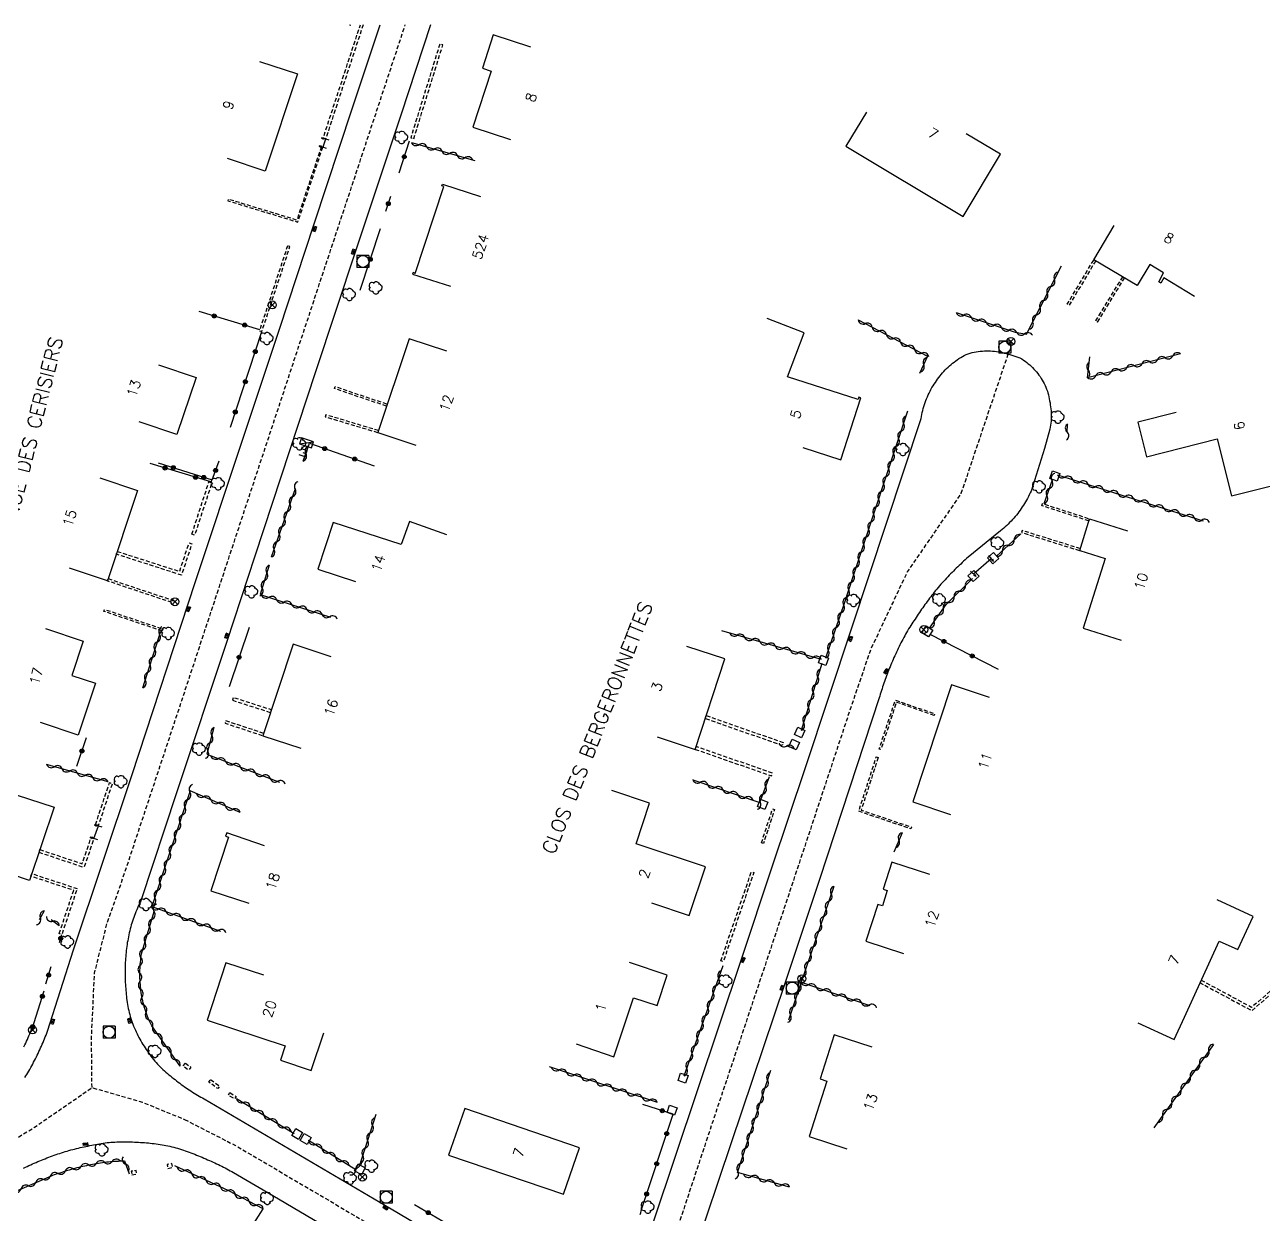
# Model space of a CAD drawing. Header units: millimetres. Extents: x 127000 to 128000, y 141000 to 142000.
# Drawn here: x 127697.7 to 127853.2, y 141850.7 to 142000 of the extents above; entities that cross this region are included whole.
import ezdxf
from ezdxf.enums import TextEntityAlignment as Align

# ---------------------------------------------------------------- set-up
doc = ezdxf.new("R2010")
doc.units = ezdxf.units.MM
doc.linetypes.add('DASHED', pattern=[0.75, 0.5, -0.25])
doc.layers.get('0').update_dxf_attribs({"linetype": 'CONTINUOUS'})
for name, color, linetype in [('W0001', 6, 'DASHED'), ('W0008', 7, 'CONTINUOUS'), ('W0100', 7, 'CONTINUOUS'), ('W0105', 7, 'CONTINUOUS'), ('W0112', 1, 'DASHED'), ('W0300', 7, 'CONTINUOUS'), ('W0310', 3, 'CONTINUOUS'), ('W0322', 7, 'CONTINUOUS'), ('W0400', 7, 'CONTINUOUS'), ('W0420', 7, 'CONTINUOUS'), ('W0430', 7, 'CONTINUOUS'), ('W0469', 7, 'CONTINUOUS'), ('W0989', 7, 'CONTINUOUS'), ('W0991', 7, 'CONTINUOUS')]:
    doc.layers.add(name, color=color, linetype=linetype)
doc.styles.get("Standard").update_dxf_attribs({"font": 'romans.shx', "width": 0.85})

# ---------------------------------------------------------------- blocks, each defined once
blk = doc.blocks.new('T300')
for p, q in [((-0.8, 0.51), (-0.86, 0.34)), ((-0.86, 0.34), (-0.86, 0.17)), ((-0.86, 0.17), (-0.74, 0.06)), ((-0.69, 0.63), (-0.8, 0.51)), ((-0.8, -0.06), (-0.74, 0.06)), ((-0.74, 0.06), (-0.69, 0.11)), ((-0.57, 0.69), (-0.69, 0.63)), ((-0.46, 0.69), (-0.57, 0.69)), ((-0.29, 0.63), (-0.46, 0.69)), ((-0.29, 0.63), (-0.17, 0.74)), ((-0.23, 0.57), (-0.29, 0.63)), ((-0.17, 0.74), (-0.06, 0.8)), ((-0.06, 0.8), (0.06, 0.8)), ((0.06, 0.8), (0.23, 0.74)), ((0.23, 0.74), (0.34, 0.63)), ((0.34, 0.63), (0.4, 0.51)), ((0.46, 0.46), (0.34, 0.46)), ((0.4, 0.51), (0.4, 0.46)), ((0.57, 0.4), (0.46, 0.46)), ((0.57, 0.4), (0.69, 0.29)), ((0.69, 0.29), (0.74, 0.17)), ((0.74, 0.06), (0.69, -0.17)), ((0.74, 0.17), (0.74, 0.06)), ((-0.8, -0.17), (-0.8, -0.06)), ((-0.8, -0.23), (-0.8, -0.17)), ((-0.74, -0.34), (-0.8, -0.23)), ((-0.69, -0.4), (-0.74, -0.34)), ((-0.51, -0.46), (-0.69, -0.4)), ((-0.4, -0.46), (-0.51, -0.46)), ((-0.4, -0.46), (-0.34, -0.46)), ((-0.34, -0.46), (-0.34, -0.4)), ((-0.34, -0.51), (-0.34, -0.46)), ((-0.29, -0.63), (-0.34, -0.51)), ((-0.17, -0.74), (-0.29, -0.63)), ((-0.06, -0.8), (-0.17, -0.74)), ((0.06, -0.8), (-0.06, -0.8)), ((0.17, -0.74), (0.06, -0.8)), ((0.23, -0.69), (0.17, -0.74)), ((0.29, -0.46), (0.23, -0.46)), ((0.29, -0.63), (0.23, -0.69)), ((0.46, -0.4), (0.29, -0.46)), ((0.34, -0.51), (0.29, -0.63)), ((0.34, -0.51), (0.34, -0.46)), ((0.57, -0.34), (0.46, -0.4)), ((0.63, -0.29), (0.57, -0.34)), ((0.69, -0.17), (0.63, -0.29))]:
    blk.add_line(p, q)
blk = doc.blocks.new('T400')
for p, q in [((-0.15, 0.3), (0.15, 0.3)), ((-0.15, -0.25), (-0.15, 0.3)), ((-0.15, 0.15), (0.15, 0.15)), ((-0.15, 0), (0.15, 0)), ((0.15, 0.3), (0.15, -0.25)), ((-0.15, -0.15), (0.15, -0.15)), ((-0.15, -0.25), (-0.15, -0.3)), ((-0.15, -0.3), (0.15, -0.3)), ((0.15, -0.3), (0.15, -0.25))]:
    blk.add_line(p, q)
blk = doc.blocks.new('T420')
for p, q in [((0.75, 0.75), (-0.75, 0.75)), ((-0.75, 0.75), (-0.75, -0.75)), ((0.75, 0.75), (0.75, -0.75)), ((0.75, -0.75), (-0.75, -0.75))]:
    blk.add_line(p, q)
blk.add_ellipse((0, 0), major_axis=(-0.53, 0.53), ratio=1, start_param=3.926991, end_param=10.210176)
blk = doc.blocks.new('t105o')
for p, q in [((-0.5, 0), (0.5, 0)), ((0.5, 0), (0.2, 0.1)), ((0.5, 0), (0.2, -0.1))]:
    blk.add_line(p, q)
blk = doc.blocks.new('t112o')
at = {"color": 0, "linetype": 'Continuous'}
for p, q in [((-0.5, 0.5), (0.5, 0.5)), ((-0.5, -0.5), (-0.5, 0.5)), ((0.5, 0.5), (0.5, -0.5)), ((0.5, -0.5), (-0.5, -0.5))]:
    blk.add_line(p, q, dxfattribs=at)
blk = doc.blocks.new('T430')
at = {"flags": 128}
for points in [[(-0.4, 2.1), (0.4, 2.1)], [(-0.4, 2.1), (-0.4, 1.3)], [(-0.4, 1.7), (0, 1.7)], [(0.8, 0.8), (-0.8, 0.8)], [(-0.8, 0.8), (-0.8, 0)], [(0.8, 0.8), (-0.8, 0)], [(-0.8, 0), (0.8, 0)], [(-0.4, 1.3), (0.4, 1.3)], [(0.8, 0), (0.8, 0.8)]]:
    blk.add_lwpolyline(points, dxfattribs=at)
blk = doc.blocks.new('t322o')
at = {"color": 0, "linetype": 'Continuous'}
for radius in [0.25, 0.15]:
    blk.add_circle((0, 0), radius, dxfattribs=at)
blk = doc.blocks.new('t310o')
at = {"color": 0, "linetype": 'Continuous'}
for centre, start, end in [((-0.5, 0.38), 216.8699, 323.1304), ((0.5, -0.37), 36.8699, 143.1303)]:
    blk.add_arc(centre, 0.625, start, end, dxfattribs=at)
blk = doc.blocks.new('T469')
at = {"color": 0, "linetype": 'Continuous', "flags": 128}
for points in [[(-0.35, 0.35), (0.35, -0.35)], [(-0.35, -0.35), (0.35, 0.35)]]:
    blk.add_lwpolyline(points, dxfattribs=at)
at = {"color": 0, "linetype": 'Continuous'}
blk.add_circle((0, 0), 0.5, dxfattribs=at)

msp = doc.modelspace()

# ---------------------------------------------------------------- linework, layer by layer
at = {"layer": 'W0001', "flags": 128}
for points in [[(127706.18, 141866.56), (127706.12, 141872.88), (127706.5, 141880.94), (127708.07, 141887.18), (127710.29, 141893.52), (127717.45, 141915.16), (127732.06, 141959.39), (127745.51, 142000)], [(127821.17, 141958.66), (127815.27, 141941.14), (127808.53, 141931.32), (127803.94, 141921.6), (127801.49, 141914.44), (127793.2, 141889.47), (127784.1, 141862.3), (127773.48, 141830.26)]]:
    msp.add_lwpolyline(points, dxfattribs=at)
msp.add_lwpolyline([(127717.8, 141862.56), (127724.21, 141859.28), (127732.17, 141854.61), (127748.61, 141844.92), (127794.21, 141818.05), (127817.75, 141804.16), (127827.07, 141798.66), (127832.92, 141794.65), (127838.64, 141788.83), (127843.91, 141781.96), (127835.51, 141775.63), (127830.89, 141771.86), (127824.36, 141767.8), (127815.15, 141761.64), (127790.7, 141745.04), (127750.52, 141717.53), (127727.77, 141702.04), (127693.55, 141679.36), (127675.19, 141667.03), (127661.27, 141657.82), (127656.94, 141655.38), (127651.99, 141653.87), (127647.22, 141653.74), (127642.28, 141654.78), (127638.03, 141656.82), (127634.47, 141659.73), (127631.83, 141663.07), (127629.99, 141667.56), (127628.75, 141675.63), (127624.44, 141713.22), (127620.39, 141749.27), (127618.94, 141762.83), (127618.53, 141769.08), (127618.73, 141775.12), (127619.79, 141793.05), (127621.06, 141812.23), (127622.17, 141816.46), (127624.13, 141820.82), (127627.49, 141825.3), (127631.57, 141829.01), (127636.31, 141831.72), (127643.93, 141835.24), (127681.26, 141852.39), (127693.2, 141858.03), (127698.96, 141861.59), (127706.18, 141866.56), (127712.52, 141864.73)], close=True, dxfattribs=at)
at = {"layer": 'W0008', "flags": 128}
for points in [[(127697.74, 141867.82), (127697.87, 141868.02), (127698, 141868.22), (127698.13, 141868.43), (127698.25, 141868.64), (127698.37, 141868.85), (127698.5, 141869.07), (127698.62, 141869.29), (127698.74, 141869.51), (127698.85, 141869.74), (127698.97, 141869.96), (127699.08, 141870.18), (127699.2, 141870.41), (127699.31, 141870.63), (127699.42, 141870.86), (127699.52, 141871.08), (127699.63, 141871.31), (127699.73, 141871.54), (127699.84, 141871.77), (127699.94, 141872), (127700.04, 141872.23), (127700.13, 141872.46), (127700.23, 141872.69), (127700.32, 141872.92), (127700.42, 141873.16), (127700.51, 141873.39), (127700.59, 141873.63), (127703.86, 141883.87), (127711.19, 141905.76), (127719.18, 141930.1), (127725.03, 141947.71), (127729.7, 141961.8), (127734.06, 141975.02), (127738.84, 141989.44), (127742.34, 142000)], [(127748.68, 142000), (127744.99, 141988.78), (127739.3, 141971.69), (127734.24, 141956.43), (127726.63, 141933.3), (127723.11, 141922.55), (127716.79, 141903.59), (127712.32, 141890.01), (127712.21, 141889.78), (127712.1, 141889.55), (127711.99, 141889.33), (127711.89, 141889.1), (127711.79, 141888.87), (127711.69, 141888.63), (127711.6, 141888.4), (127711.51, 141888.17), (127711.42, 141887.93), (127711.34, 141887.69), (127711.26, 141887.45), (127711.18, 141887.22), (127711.11, 141886.98), (127711.04, 141886.73), (127710.98, 141886.49), (127710.91, 141886.25), (127710.86, 141886), (127710.8, 141885.76), (127710.75, 141885.51), (127710.7, 141885.26), (127710.66, 141885.01), (127710.61, 141884.76), (127710.58, 141884.51), (127710.54, 141884.26), (127710.51, 141884.02), (127710.48, 141883.77), (127710.45, 141883.52), (127710.43, 141883.27), (127710.41, 141883.02), (127710.39, 141882.77), (127710.37, 141882.52), (127710.36, 141882.27), (127710.35, 141882.02), (127710.34, 141881.77), (127710.33, 141881.52), (127710.33, 141881.27), (127710.33, 141881.02), (127710.33, 141880.77), (127710.34, 141880.52), (127710.34, 141880.27), (127710.35, 141880.02), (127710.36, 141879.77), (127710.37, 141879.52), (127710.39, 141879.27), (127710.41, 141879.02), (127710.43, 141878.77), (127710.45, 141878.52), (127710.47, 141878.27), (127710.5, 141878.02), (127710.53, 141877.77), (127710.56, 141877.52), (127710.59, 141877.26), (127710.64, 141877), (127710.68, 141876.75), (127710.73, 141876.49), (127710.79, 141876.24), (127710.84, 141875.99), (127710.91, 141875.74), (127710.98, 141875.49), (127711.05, 141875.24), (127711.14, 141875), (127711.22, 141874.75), (127711.31, 141874.51), (127711.41, 141874.26), (127711.51, 141874.03), (127711.62, 141873.79), (127711.73, 141873.56), (127711.84, 141873.33), (127711.95, 141873.1), (127712.07, 141872.87), (127712.19, 141872.64), (127712.31, 141872.42), (127712.44, 141872.2), (127712.57, 141871.98), (127712.71, 141871.76), (127712.84, 141871.55), (127712.99, 141871.33), (127713.13, 141871.12), (127713.28, 141870.91), (127713.43, 141870.7), (127713.58, 141870.5), (127713.74, 141870.3), (127713.9, 141870.09), (127714.06, 141869.89), (127714.22, 141869.7), (127714.39, 141869.52), (127714.56, 141869.34), (127714.73, 141869.16), (127714.91, 141868.99), (127715.08, 141868.82), (127715.27, 141868.66), (127715.45, 141868.49), (127715.64, 141868.33), (127715.83, 141868.18), (127716.02, 141868.02), (127716.21, 141867.87), (127716.41, 141867.71), (127716.6, 141867.56), (127716.8, 141867.41), (127716.99, 141867.26), (127717.19, 141867.11), (127717.38, 141866.97), (127717.58, 141866.82), (127717.78, 141866.68), (127717.98, 141866.54), (127718.18, 141866.41), (127718.38, 141866.27), (127718.59, 141866.14), (127718.79, 141866.01), (127719, 141865.88), (127719.21, 141865.75), (127719.41, 141865.63), (127719.62, 141865.5), (127719.84, 141865.38), (127720.05, 141865.26), (127720.26, 141865.15), (127743.74, 141851.34), (127758.92, 141842.33)], [(127776.65, 141849.69), (127787.7, 141882.7), (127791.57, 141894.27), (127795.77, 141906.75), (127801.57, 141924.27), (127810.27, 141950.56), (127810.31, 141950.82), (127810.36, 141951.08), (127810.41, 141951.33), (127810.47, 141951.58), (127810.54, 141951.83), (127810.61, 141952.08), (127810.68, 141952.33), (127810.77, 141952.57), (127810.85, 141952.81), (127810.95, 141953.05), (127811.05, 141953.29), (127811.15, 141953.52), (127811.26, 141953.75), (127811.38, 141953.98), (127811.5, 141954.21), (127811.63, 141954.44), (127811.76, 141954.66), (127811.9, 141954.88), (127812.05, 141955.1), (127812.19, 141955.31), (127812.34, 141955.51), (127812.49, 141955.71), (127812.65, 141955.91), (127812.8, 141956.11), (127812.97, 141956.3), (127813.13, 141956.48), (127813.3, 141956.66), (127813.47, 141956.84), (127813.65, 141957.02), (127813.83, 141957.18), (127814.02, 141957.35), (127814.21, 141957.51), (127814.41, 141957.66), (127814.61, 141957.81), (127814.81, 141957.95), (127815.02, 141958.09), (127815.24, 141958.22), (127815.46, 141958.35), (127815.68, 141958.47), (127815.92, 141958.59), (127816.17, 141958.69), (127816.42, 141958.77), (127816.67, 141958.84), (127816.92, 141958.9), (127817.17, 141958.95), (127817.43, 141958.99), (127817.69, 141959.02), (127817.95, 141959.04), (127818.22, 141959.05), (127818.48, 141959.06), (127818.73, 141959.06), (127818.98, 141959.05), (127819.23, 141959.03), (127819.48, 141959.01), (127819.72, 141958.97), (127819.97, 141958.94), (127820.21, 141958.89), (127820.45, 141958.84), (127820.69, 141958.78), (127820.94, 141958.72), (127821.18, 141958.66), (127821.42, 141958.59), (127821.66, 141958.53), (127821.91, 141958.45), (127822.16, 141958.37), (127822.41, 141958.28), (127822.65, 141958.17), (127822.89, 141958.05), (127823.11, 141957.91), (127823.32, 141957.76), (127823.52, 141957.61), (127823.71, 141957.45), (127823.9, 141957.29), (127824.08, 141957.12), (127824.26, 141956.95), (127824.43, 141956.78), (127824.6, 141956.6), (127824.76, 141956.41), (127824.92, 141956.22), (127825.06, 141956.02), (127825.21, 141955.82), (127825.35, 141955.61), (127825.48, 141955.4), (127825.6, 141955.18), (127825.72, 141954.95), (127825.83, 141954.72), (127825.93, 141954.49), (127826.02, 141954.25), (127826.11, 141954.01), (127826.18, 141953.77), (127826.25, 141953.53), (127826.3, 141953.28), (127826.36, 141953.03), (127826.4, 141952.78), (127826.45, 141952.53), (127826.48, 141952.28), (127826.52, 141952.03), (127826.55, 141951.78), (127826.57, 141951.52), (127826.59, 141951.26), (127826.6, 141951.01), (127826.6, 141950.75), (127826.59, 141950.5), (127826.57, 141950.24), (127826.55, 141949.99), (127826.52, 141949.73), (127826.48, 141949.48), (127826.43, 141949.23), (127825.75, 141946.79), (127824.06, 141941.44), (127823.95, 141941.22), (127823.84, 141940.99), (127823.73, 141940.76), (127823.61, 141940.54), (127823.49, 141940.32), (127823.37, 141940.11), (127823.24, 141939.89), (127823.11, 141939.68), (127822.97, 141939.47), (127822.83, 141939.26), (127822.69, 141939.06), (127822.54, 141938.86), (127822.39, 141938.66), (127822.23, 141938.45), (127822.06, 141938.26), (127821.9, 141938.06), (127821.73, 141937.87), (127821.55, 141937.69), (127821.37, 141937.5), (127821.19, 141937.32), (127821.01, 141937.15), (127820.82, 141936.98), (127820.63, 141936.81), (127820.43, 141936.64), (127820.23, 141936.48), (127816.16, 141933.15), (127815.97, 141932.98), (127815.78, 141932.81), (127815.6, 141932.64), (127815.41, 141932.47), (127815.23, 141932.3), (127815.05, 141932.12), (127814.87, 141931.95), (127814.68, 141931.77), (127814.5, 141931.59), (127814.33, 141931.42), (127814.15, 141931.24), (127813.97, 141931.06), (127813.79, 141930.88), (127813.62, 141930.7), (127813.44, 141930.51), (127813.27, 141930.33), (127813.1, 141930.14), (127812.92, 141929.95), (127812.75, 141929.76), (127812.58, 141929.56), (127812.41, 141929.36), (127812.25, 141929.16), (127812.08, 141928.96), (127811.92, 141928.75), (127811.77, 141928.56), (127811.62, 141928.37), (127811.47, 141928.18), (127811.33, 141927.99), (127811.18, 141927.79), (127811.03, 141927.6), (127810.89, 141927.4), (127810.75, 141927.21), (127810.61, 141927.01), (127810.47, 141926.81), (127810.33, 141926.61), (127810.19, 141926.41), (127810.05, 141926.21), (127809.91, 141926.01), (127809.77, 141925.8), (127809.63, 141925.59), (127809.5, 141925.39), (127809.36, 141925.18), (127809.23, 141924.98), (127809.09, 141924.77), (127808.96, 141924.56), (127808.83, 141924.35), (127808.7, 141924.14), (127808.57, 141923.93), (127808.45, 141923.71), (127808.32, 141923.5), (127808.2, 141923.28), (127808.08, 141923.07), (127807.96, 141922.84), (127807.84, 141922.62), (127807.73, 141922.39), (127807.61, 141922.17), (127807.5, 141921.94), (127807.39, 141921.71), (127807.28, 141921.48), (127807.17, 141921.25), (127807.07, 141921.02), (127806.96, 141920.79), (127806.86, 141920.56), (127806.76, 141920.33), (127806.66, 141920.09), (127806.56, 141919.86), (127806.46, 141919.63), (127806.36, 141919.39), (127806.27, 141919.16), (127806.18, 141918.93), (127806.09, 141918.7), (127806, 141918.48), (127805.92, 141918.25), (127805.83, 141918.02), (127805.75, 141917.79), (127805.67, 141917.56), (127805.59, 141917.33), (127805.51, 141917.1), (127805.43, 141916.87), (127805.36, 141916.64), (127805.28, 141916.41), (127805.21, 141916.18), (127805.14, 141915.95), (127805.07, 141915.71), (127805, 141915.48), (127797.49, 141892.67), (127793.17, 141879.62), (127786.43, 141859.61), (127781.7, 141845.55)], [(127697.6, 141856.46), (127697.82, 141856.57), (127698.04, 141856.67), (127698.26, 141856.78), (127698.49, 141856.88), (127698.71, 141856.98), (127698.93, 141857.08), (127699.16, 141857.18), (127699.38, 141857.27), (127699.61, 141857.37), (127699.83, 141857.46), (127700.06, 141857.55), (127700.29, 141857.64), (127700.52, 141857.73), (127700.75, 141857.82), (127700.97, 141857.91), (127701.2, 141857.99), (127701.43, 141858.07), (127701.67, 141858.15), (127701.9, 141858.23), (127702.13, 141858.31), (127702.36, 141858.39), (127702.59, 141858.46), (127702.83, 141858.53), (127703.06, 141858.6), (127703.29, 141858.67), (127703.53, 141858.73), (127703.76, 141858.79), (127704, 141858.85), (127704.23, 141858.91), (127704.47, 141858.97), (127704.71, 141859.03), (127704.94, 141859.08), (127705.18, 141859.13), (127705.42, 141859.18), (127705.66, 141859.23), (127705.89, 141859.28), (127706.14, 141859.33), (127706.38, 141859.37), (127706.62, 141859.42), (127706.86, 141859.46), (127707.1, 141859.51), (127707.34, 141859.55), (127707.59, 141859.58), (127707.83, 141859.62), (127708.07, 141859.65), (127708.32, 141859.68), (127708.56, 141859.7), (127708.81, 141859.72), (127709.05, 141859.73), (127709.3, 141859.74), (127709.55, 141859.75), (127709.79, 141859.75), (127710.04, 141859.75), (127710.29, 141859.75), (127710.54, 141859.75), (127710.79, 141859.75), (127711.03, 141859.75), (127711.28, 141859.74), (127711.53, 141859.73), (127711.78, 141859.72), (127712.02, 141859.71), (127712.27, 141859.69), (127712.52, 141859.68), (127712.76, 141859.66), (127713.01, 141859.64), (127713.26, 141859.61), (127713.5, 141859.59), (127713.75, 141859.56), (127713.99, 141859.53), (127714.24, 141859.49), (127714.48, 141859.46), (127714.73, 141859.42), (127714.97, 141859.38), (127715.22, 141859.33), (127715.46, 141859.29), (127715.71, 141859.24), (127715.95, 141859.19), (127716.2, 141859.13), (127716.44, 141859.07), (127716.69, 141859), (127716.93, 141858.94), (127717.17, 141858.87), (127717.41, 141858.79), (127717.65, 141858.71), (127717.89, 141858.63), (127718.13, 141858.55), (127718.36, 141858.46), (127718.6, 141858.37), (127718.83, 141858.28), (127719.07, 141858.19), (127719.3, 141858.1), (127719.53, 141858), (127719.76, 141857.91), (127720, 141857.81), (127720.23, 141857.71), (127720.46, 141857.61), (127720.69, 141857.51), (127720.92, 141857.41), (127721.15, 141857.31), (127721.38, 141857.21), (127721.6, 141857.11), (127721.82, 141857.01), (127722.04, 141856.91), (127722.26, 141856.8), (127722.48, 141856.7), (127722.69, 141856.59), (127722.91, 141856.48), (127723.12, 141856.36), (127723.33, 141856.25), (127723.54, 141856.13), (127723.75, 141856.01), (127723.96, 141855.89), (127728.9, 141853), (127741.45, 141845.59)]]:
    msp.add_lwpolyline(points, dxfattribs=at)
at = {"layer": 'W0100', "flags": 128}
for points in [[(127761.29, 141997.19), (127756.53, 141998.72), (127755.19, 141994.54), (127756.28, 141994.17), (127753.97, 141987.15), (127758.73, 141985.59)], [(127727.22, 141995.4), (127731.97, 141993.82), (127727.92, 141981.62), (127723.17, 141983.2)], [(127803.41, 141989.03), (127800.83, 141984.74), (127815.54, 141975.92), (127820.23, 141983.75), (127815.94, 141986.32)], [(127735.48, 141985.65), (127735.16, 141984.63)], [(127746.75, 141968.79), (127750.33, 141979.71), (127750.11, 141979.78), (127750.19, 141980), (127754.94, 141978.44)], [(127844.59, 141965.87), (127840.75, 141968.22), (127840.36, 141967.57), (127840.12, 141967.72), (127840.71, 141968.85), (127838.96, 141969.9), (127837.37, 141967.25), (127831.95, 141970.5), (127834.52, 141974.79)], [(127746.75, 141968.79), (127746.48, 141968.88), (127746.42, 141968.7), (127751.19, 141967.2)], [(127795.42, 141946.94), (127800.18, 141945.39), (127802.7, 141953.15), (127802.45, 141953.23), (127802.36, 141952.94), (127793.47, 141955.81), (127795.6, 141961.31), (127790.94, 141963.12)], [(127750.73, 141959.02), (127745.98, 141960.59), (127742.07, 141948.81), (127746.82, 141947.23)], [(127714.53, 141957.3), (127719.27, 141955.7), (127716.85, 141948.54), (127712.11, 141950.14)], [(127842.3, 141951.33), (127837.45, 141950.11), (127838.54, 141945.77), (127847.44, 141948), (127849.24, 141940.84), (127854.09, 141942.06)], [(127707.16, 141943.1), (127711.9, 141941.51), (127708.12, 141930.19), (127703.37, 141931.78)], [(127750.74, 141935.95), (127746.03, 141937.63), (127745, 141934.73), (127736.45, 141937.52), (127734.51, 141931.66), (127739.26, 141930.09)], [(127830.17, 141933.99), (127831.42, 141937.97), (127836.19, 141936.47)], [(127830.17, 141933.99), (127833.37, 141932.98), (127830.62, 141924.26), (127835.39, 141922.75)], [(127816.83, 141931.06), (127819.04, 141933)], [(127700.33, 141924.2), (127705.08, 141922.63), (127703.65, 141918.31), (127706.6, 141917.34), (127704.45, 141910.82), (127699.7, 141912.38)], [(127736.19, 141920.65), (127731.45, 141922.22), (127727.64, 141910.74), (127732.38, 141909.16)], [(127777.14, 141910.59), (127781.89, 141909.03), (127785.62, 141920.39), (127780.87, 141921.95)], [(127818.83, 141915.54), (127814.09, 141917.12), (127809.21, 141902.44), (127813.96, 141900.86)], [(127776.41, 141889.76), (127781.16, 141888.17), (127783.19, 141894.27), (127774.48, 141897.17), (127776.17, 141902.27), (127771.43, 141903.85)], [(127696.67, 141903.34), (127701.41, 141901.75), (127698.33, 141892.57), (127693.59, 141894.16)], [(127706.43, 141897.85), (127706.98, 141899.42)], [(127727.82, 141896.91), (127723.09, 141898.53), (127722.95, 141898.13), (127723.31, 141898.01), (127721.11, 141891.26), (127725.87, 141889.71)], [(127811.34, 141893.32), (127806.59, 141894.87), (127805.48, 141891.48), (127806.02, 141891.29), (127805.43, 141889.39), (127804.84, 141889.56), (127803.33, 141884.95), (127808.07, 141883.38)], [(127837.49, 141874.68), (127842.03, 141872.6), (127843.32, 141875.4), (127847.69, 141884.95), (127850.04, 141883.89), (127851.96, 141888.04), (127847.42, 141890.14)], [(127727.73, 141880.66), (127722.98, 141882.22), (127720.63, 141875.03), (127730.42, 141871.8), (127729.83, 141870.01), (127733.69, 141868.7), (127735.3, 141873.43)], [(127766.95, 141872.04), (127771.69, 141870.44), (127774.17, 141877.83), (127777.11, 141876.85), (127778.39, 141880.66), (127773.66, 141882.26)], [(127804.12, 141871.64), (127799.37, 141873.18), (127797.58, 141867.66), (127798.44, 141867.38), (127796.19, 141860.42), (127800.94, 141858.88)]]:
    msp.add_lwpolyline(points, dxfattribs=at)
msp.add_lwpolyline([(127765.37, 141853.19), (127767.38, 141859.02), (127752.98, 141863.92), (127750.95, 141858.07)], close=True, dxfattribs=at)
at = {"layer": 'W0112', "flags": 128}
msp.add_lwpolyline([(127740.22, 142000), (127740.05, 141999.49), (127735.51, 141985.67), (127735.2, 141985.77), (127739.74, 141999.6), (127739.88, 142000)], dxfattribs=at)
for points in [[(127746.57, 141985.68), (127750.22, 141997.47), (127749.85, 141997.59), (127746.19, 141985.8)], [(127734.97, 141984.7), (127731.89, 141975.48), (127723.29, 141978.09), (127723.23, 141977.9), (127732.02, 141975.23), (127735.16, 141984.64)], [(127730.73, 141972.26), (127727.2, 141961.58), (127727.5, 141961.48), (127731.03, 141972.16)], [(127832.18, 141970.36), (127828.84, 141964.77), (127828.61, 141964.91), (127831.95, 141970.5)], [(127832.42, 141962.68), (127835.79, 141968.2), (127835.53, 141968.36), (127832.16, 141962.84)], [(127743.16, 141952.12), (127738.82, 141953.57), (127736.61, 141954.33), (127736.7, 141954.59), (127738.91, 141953.83), (127743.25, 141952.38)], [(127742.14, 141949.05), (127735.53, 141951.03), (127735.46, 141950.79), (127742.07, 141948.81)], [(127718.71, 141936.03), (127720.86, 141942.61), (127721.22, 141942.49), (127719.06, 141935.92)], [(127831.33, 141937.7), (127825.43, 141939.61), (127825.52, 141939.88), (127831.42, 141937.97)], [(127830.24, 141934.23), (127822.94, 141936.5), (127822.87, 141936.26), (127830.17, 141933.99)], [(127709.35, 141933.88), (127717.18, 141931.37), (127718.37, 141934.97), (127718.72, 141934.85), (127717.41, 141930.9), (127709.23, 141933.53)], [(127708.2, 141930.46), (127716.37, 141927.73), (127716.28, 141927.44), (127708.1, 141930.17)], [(127715, 141923.89), (127707.67, 141926.35), (127707.76, 141926.6), (127715.08, 141924.14)], [(127723.8, 141915.2), (127728.61, 141913.66), (127728.72, 141913.99), (127723.91, 141915.53)], [(127811.91, 141913.3), (127807.16, 141914.94), (127805.2, 141909), (127805, 141909.06), (127807.03, 141915.21), (127811.98, 141913.5)], [(127783.29, 141913.27), (127792.94, 141909.89), (127792.81, 141909.51), (127783.16, 141912.89)], [(127727.74, 141911.03), (127722.98, 141912.61), (127722.88, 141912.32), (127727.64, 141910.74)], [(127791.59, 141906.05), (127782.01, 141909.37), (127781.89, 141909.03), (127791.47, 141905.71)], [(127804.86, 141908), (127802.74, 141901.4), (127809.05, 141899.27), (127808.98, 141899.04), (127802.44, 141901.25), (127804.64, 141908.08)], [(127706.62, 141899.56), (127708.38, 141904.85), (127708.72, 141904.74), (127706.97, 141899.45)], [(127790.22, 141897.29), (127791.61, 141901.56), (127791.86, 141901.48), (127790.47, 141897.21)], [(127699.63, 141896.44), (127704.94, 141894.67), (127706.08, 141897.97), (127706.43, 141897.85), (127705.17, 141894.2), (127699.51, 141896.09)], [(127702.07, 141885.89), (127703.88, 141891.33), (127698.51, 141893.1), (127698.61, 141893.43), (127704.32, 141891.55), (127702.4, 141885.79)], [(127785.13, 141882.48), (127788.96, 141893.66), (127789.25, 141893.56), (127785.43, 141882.38)], [(127855.22, 141879.64), (127851.75, 141876.63), (127845.46, 141880.02), (127845.29, 141879.72), (127851.79, 141876.22), (127855.44, 141879.39)], [(127717.9, 141869.65), (127718.59, 141869.13), (127718.3, 141868.74), (127717.6, 141869.26)], [(127721.07, 141867.57), (127722.21, 141866.75), (127721.98, 141866.43), (127720.84, 141867.25)], [(127723.49, 141865.93), (127724.29, 141865.45), (127724.1, 141865.14), (127723.31, 141865.62)], [(127711.18, 141855.62), (127711.79, 141855.71), (127711.72, 141856.15), (127711.11, 141856.06)], [(127715.7, 141856.42), (127716.29, 141856.53), (127716.21, 141857.02), (127715.61, 141856.91)]]:
    msp.add_lwpolyline(points, close=True, dxfattribs=at)
at = {"layer": 'W0310', "flags": 128}
for points in [[(127738.5, 142000), (127738.69, 141999.94)], [(127746.27, 141985.22), (127754.25, 141982.94)], [(127814.68, 141963.86), (127822.09, 141961.39), (127823.51, 141961.14), (127827.87, 141969.73)], [(127802.36, 141962.94), (127811.08, 141958.38), (127810.07, 141956.21)], [(127842.83, 141958.7), (127831.16, 141955.68), (127831.43, 141958.31)], [(127798.29, 141920.51), (127800.67, 141927.5), (127801.69, 141930.61), (127808.6, 141951.54)], [(127828.59, 141948.88), (127828.64, 141949.74)], [(127732.69, 141945.23), (127733.5, 141947.45)], [(127825.73, 141939.89), (127826.8, 141942.99)], [(127827.38, 141943.51), (127845.68, 141937.74)], [(127728.7, 141933.2), (127731.72, 141941.78)], [(127819.74, 141933.28), (127822.79, 141936.09)], [(127728.43, 141932.14), (127727.29, 141928.48), (127736.12, 141925.64)], [(127811.32, 141924.25), (127813.43, 141927.2), (127816.7, 141930.46)], [(127712.57, 141916.77), (127714.8, 141923.87)], [(127797.74, 141920.32), (127785.25, 141923.92)], [(127795.23, 141911.42), (127797.84, 141919.83)], [(127721.49, 141911.76), (127720.58, 141908.43), (127729.72, 141904.92)], [(127794.33, 141909.1), (127793.35, 141909.46)], [(127708.19, 141904.95), (127700.48, 141907.14)], [(127781.59, 141905.22), (127790.03, 141902.36), (127791.25, 141905.64)], [(127724.78, 141901.09), (127718.52, 141903.82), (127713.71, 141889.28), (127722.33, 141886.22)], [(127807.87, 141898.55), (127806.82, 141896.12)], [(127799.3, 141891.83), (127795.19, 141879.8), (127793.62, 141875.01)], [(127700.17, 141888.77), (127699.55, 141887.64)], [(127717.24, 141869.24), (127713.69, 141874.33), (127713.57, 141874.56), (127713.46, 141874.8), (127713.35, 141875.03), (127713.25, 141875.27), (127713.15, 141875.51), (127713.06, 141875.75), (127712.97, 141875.99), (127712.89, 141876.23), (127712.81, 141876.48), (127712.74, 141876.72), (127712.67, 141876.97), (127712.61, 141877.22), (127712.55, 141877.47), (127712.49, 141877.72), (127712.44, 141877.98), (127712.4, 141878.23), (127712.36, 141878.49), (127712.33, 141878.75), (127712.29, 141879), (127712.27, 141879.26), (127712.25, 141879.51), (127712.23, 141879.77), (127712.21, 141880.02), (127712.2, 141880.28), (127712.19, 141880.54), (127712.19, 141880.79), (127712.19, 141881.05), (127712.2, 141881.3), (127712.21, 141881.56), (127712.22, 141881.81), (127712.24, 141882.07), (127712.26, 141882.33), (127712.29, 141882.58), (127712.32, 141882.84), (127712.36, 141883.09), (127712.39, 141883.35), (127714, 141888.69)], [(127702.07, 141886.88), (127701.06, 141887.61)], [(127780.5, 141868.04), (127785.41, 141881.88)], [(127795.19, 141879.8), (127803.81, 141876.87)], [(127846.96, 141871.99), (127839.47, 141861.51)], [(127777.15, 141864.69), (127763.63, 141869.17)], [(127793.76, 141854.07), (127787.2, 141855.9), (127791.41, 141868.76)], [(127724.33, 141865.21), (127731.55, 141860.81)], [(127733.36, 141859.95), (127739.28, 141856.26), (127739.76, 141856.7), (127741.86, 141863.24)], [(127691.57, 141851.38), (127700.79, 141855.37), (127701.02, 141855.46), (127701.25, 141855.55), (127701.49, 141855.64), (127701.72, 141855.72), (127701.95, 141855.8), (127702.19, 141855.88), (127702.42, 141855.96), (127702.66, 141856.03), (127702.89, 141856.11), (127703.13, 141856.18), (127703.36, 141856.25), (127703.6, 141856.32), (127703.84, 141856.39), (127704.08, 141856.45), (127704.31, 141856.52), (127704.55, 141856.58), (127704.79, 141856.64), (127705.03, 141856.69), (127705.27, 141856.75), (127705.52, 141856.8), (127705.76, 141856.86), (127706, 141856.91), (127706.24, 141856.96), (127706.49, 141857), (127706.74, 141857.05), (127706.99, 141857.09), (127707.24, 141857.13), (127707.49, 141857.16), (127707.74, 141857.2), (127707.99, 141857.23), (127708.24, 141857.25), (127708.49, 141857.28), (127708.74, 141857.3), (127708.99, 141857.31), (127709.25, 141857.33), (127709.5, 141857.34), (127709.75, 141857.35), (127710.01, 141857.35), (127710.26, 141857.35), (127710.83, 141855.75)], [(127727.68, 141851.36), (127723.34, 141853.61), (127716.57, 141856.72)]]:
    msp.add_lwpolyline(points, dxfattribs=at)
at = {"layer": 'W0322', "flags": 128}
for points in [[(127744.72, 141981.43), (127746.02, 141985.41)], [(127743.07, 141976.59), (127743.69, 141978.48)], [(127739.85, 141966.69), (127742.4, 141974.42)], [(127727.26, 141961.72), (127719.65, 141964)], [(127723.55, 141949.48), (127727.51, 141961.49)], [(127733.5, 141947.46), (127741.62, 141944.61)], [(127721.09, 141942.61), (127713.49, 141944.92)], [(127714.48, 141944.99), (127721.25, 141942.85), (127722.15, 141945.24)], [(127725.89, 141924.33), (127723.41, 141916.88)], [(127811.34, 141923.49), (127819.93, 141919.09)], [(127704.28, 141906.92), (127705.48, 141910.52)], [(127702.11, 141884.8), (127702.4, 141885.78)], [(127700.39, 141879.61), (127701.07, 141881.75)], [(127697.63, 141871.69), (127697.75, 141871.92), (127697.86, 141872.15), (127697.96, 141872.38), (127698.07, 141872.61), (127698.17, 141872.84), (127698.27, 141873.07), (127698.37, 141873.3), (127698.47, 141873.53), (127698.56, 141873.77), (127698.65, 141874), (127698.74, 141874.24), (127698.82, 141874.48), (127698.91, 141874.72), (127700.17, 141878.71)], [(127775.01, 141850.62), (127775.08, 141850.86), (127775.14, 141851.11), (127775.2, 141851.37), (127779.15, 141863.21), (127775.32, 141864.44)], [(127722.98, 141843.97), (127727.67, 141851.35)], [(127746.66, 141851.88), (127755.21, 141846.85)]]:
    msp.add_lwpolyline(points, dxfattribs=at)

# ---------------------------------------------------------------- block references
at = {"layer": 'W0105'}
for p, rotation in [((127735.16, 141984.63), 161.8059088299844), ((127735.48, 141985.65), 161.8112197374502), ((127819.04, 141933), 311.3803469014209), ((127816.83, 141931.06), 315.5539270521347), ((127706.98, 141899.42), 162.1284470353881), ((127706.43, 141897.85), 160.2358453910384)]:
    msp.add_blockref('t105o', p, dxfattribs=dict(at, rotation=rotation))
at = {"layer": 'W0112'}
for p, rotation in [((127827.05, 141943.35), 161.1826658439007), ((127819.32, 141933.03), 222.3173474289856), ((127816.85, 141930.79), 42.31734742861531), ((127811.05, 141923.83), 147.766811892012), ((127798.01, 141920.19), 339.3748463886579), ((127795.02, 141911.14), 245.0340703354449), ((127794.32, 141909.65), 65.0340703359366), ((127790.38, 141902.14), 337.7099934050727), ((127780.38, 141867.75), 251.1703212798372), ((127779.01, 141863.73), 71.17032127946527), ((127731.94, 141860.74), 329.7758000925476), ((127733.01, 141860.11), 149.7758000918727), ((127739.81, 141856.29), 150.639057296234)]:
    msp.add_blockref('t112o', p, dxfattribs=dict(at, rotation=rotation))
at = {"layer": 'W0300'}
for p in [(127745.05, 141985.84), (127741.82, 141966.96), (127738.49, 141966.12), (127728.14, 141960.6), (127827.45, 141950.73), (127732.24, 141947.38), (127807.97, 141946.67), (127722.02, 141942.36), (127825.09, 141941.98), (127819.88, 141934.9), (127726.21, 141928.79), (127801.78, 141927.71), (127812.56, 141927.81), (127715.77, 141923.58), (127719.64, 141909.06), (127709.81, 141904.96), (127712.96, 141889.54), (127703.11, 141884.84), (127785.75, 141879.93), (127714.09, 141871.11), (127707.43, 141858.74), (127741.27, 141856.69), (127738.62, 141855.18), (127728.19, 141852.65), (127775.97, 141851.55)]:
    msp.add_blockref('T300', p, dxfattribs=at)
at = {"layer": 'W0310'}
for p, rotation in [((127747.23, 141984.95), 344.0483653579722), ((127749.16, 141984.4), 344.0483653579722), ((127751.08, 141983.85), 344.0483653579722), ((127753, 141983.3), 344.0483653579722), ((127827.01, 141968.04), 63.08962446579218), ((127826.11, 141966.26), 63.08962446579218), ((127825.2, 141964.47), 63.08962446579218), ((127803.25, 141962.47), 332.4123773015289), ((127815.62, 141963.54), 341.5746177397663), ((127817.52, 141962.91), 341.5746177397663), ((127824.3, 141962.69), 63.08962446579218), ((127805.02, 141961.55), 332.4123773015289), ((127819.42, 141962.28), 341.5746177397663), ((127821.32, 141961.65), 341.5746177397663), ((127823.26, 141961.18), 349.8723718828097), ((127806.8, 141960.62), 332.4123773015289), ((127808.57, 141959.69), 332.4123773015289), ((127810.34, 141958.77), 332.4123773015289), ((127810.59, 141957.32), 245.0663870611137), ((127839.93, 141957.95), 194.5371005225678), ((127841.86, 141958.45), 194.5371005225678), ((127831.26, 141956.61), 84.12583739771061), ((127834.12, 141956.44), 194.5371005225678), ((127836.06, 141956.95), 194.5371005225678), ((127837.99, 141957.45), 194.5371005225678), ((127832.18, 141955.94), 194.5371005225678), ((127808.07, 141949.93), 71.73539975538537), ((127807.44, 141948.03), 71.73539975538537), ((127828.59, 141948.88), 86.29099094650198), ((127733.03, 141946.17), 70.13056632147104), ((127806.82, 141946.13), 71.73539975538537), ((127806.19, 141944.23), 71.73539975538537), ((127731.69, 141941.69), 70.63171160859481), ((127805.56, 141942.33), 71.73539975538537), ((127826.71, 141942.73), 71.03510330980843), ((127828.34, 141943.21), 342.4964907288475), ((127830.25, 141942.61), 342.4964907288475), ((127804.94, 141940.43), 71.73539975538537), ((127826.06, 141940.84), 71.03510330980843), ((127832.15, 141942.01), 342.4964907288475), ((127834.06, 141941.41), 342.4964907288475), ((127835.97, 141940.81), 342.4964907288475), ((127731.03, 141939.8), 70.63171160859481), ((127804.31, 141938.54), 71.73539975538537), ((127837.88, 141940.21), 342.4964907288475), ((127839.78, 141939.6), 342.4964907288475), ((127730.36, 141937.91), 70.63171160859481), ((127841.69, 141939), 342.4964907288475), ((127843.6, 141938.4), 342.4964907288475), ((127845.51, 141937.8), 342.4964907288475), ((127729.7, 141936.03), 70.63171160859481), ((127803.68, 141936.64), 71.73539975538537), ((127729.04, 141934.14), 70.63171160859481), ((127803.06, 141934.74), 71.73539975538537), ((127821.95, 141935.31), 42.51417563171976), ((127802.43, 141932.84), 71.73539975538537), ((127820.47, 141933.96), 42.51417563171976), ((127728.13, 141931.18), 252.6960988483025), ((127801.8, 141930.94), 71.73539975538537), ((127727.54, 141929.27), 252.6960988483025), ((127815.82, 141929.58), 44.93197301947669), ((127801.18, 141929.04), 71.77916144044863), ((127814.41, 141928.17), 44.93197301947669), ((127728.4, 141928.12), 342.1958207084387), ((127730.31, 141927.51), 342.1958207084387), ((127732.21, 141926.9), 342.1958207084387), ((127800.55, 141927.14), 71.20836050894289), ((127813.07, 141926.69), 54.45676573358668), ((127734.12, 141926.29), 342.1958207084387), ((127736.02, 141925.67), 342.1958207084387), ((127799.9, 141925.25), 71.20836050894289), ((127811.91, 141925.06), 54.45676573358668), ((127714.67, 141923.45), 72.58319253896599), ((127799.26, 141923.35), 71.20836050894289), ((127714.07, 141921.54), 72.58319253896599), ((127787.17, 141923.37), 163.9122521222252), ((127789.09, 141922.82), 163.9122521222252), ((127791.01, 141922.26), 163.9122521222252), ((127798.62, 141921.46), 71.20836050894289), ((127792.93, 141921.71), 163.9122521222252), ((127794.85, 141921.15), 163.9122521222252), ((127796.77, 141920.6), 163.9122521222252), ((127713.47, 141919.63), 72.58319253896599), ((127712.87, 141917.72), 72.58319253896599), ((127797.3, 141918.11), 72.72145070593079), ((127796.71, 141916.2), 72.72145070593079), ((127796.12, 141914.29), 72.72145070593079), ((127795.52, 141912.38), 72.72145070593079), ((127721.23, 141910.79), 254.6276374916109), ((127793.39, 141909.45), 159.9046009753783), ((127720.7, 141908.87), 254.6276374916109), ((127722.02, 141907.87), 339.0070920559456), ((127701.46, 141906.86), 164.1269116094892), ((127723.89, 141907.16), 339.0070920559456), ((127725.75, 141906.44), 339.0070920559456), ((127703.38, 141906.32), 164.1269116094892), ((127705.31, 141905.77), 164.1269116094892), ((127707.23, 141905.22), 164.1269116094892), ((127727.62, 141905.72), 339.0070920559456), ((127729.49, 141905.01), 339.0070920559456), ((127782.54, 141904.9), 341.2645534218981), ((127718.47, 141903.66), 251.7056042810865), ((127784.43, 141904.26), 341.2645534218981), ((127786.33, 141903.62), 341.2645534218981), ((127790.76, 141904.32), 69.55081949533226), ((127717.84, 141901.76), 251.7056042810865), ((127720.2, 141903.09), 156.4310072908081), ((127722.03, 141902.29), 156.4310072908081), ((127788.22, 141902.98), 341.2645534218981), ((127790.06, 141902.44), 69.55081949533226), ((127717.21, 141899.86), 251.7056042810865), ((127723.86, 141901.49), 156.4310072908081), ((127716.58, 141897.96), 251.7056042810865), ((127807.47, 141897.63), 246.7554812967498), ((127715.95, 141896.06), 251.7056042810865), ((127715.33, 141894.17), 251.7056042810865), ((127714.7, 141892.27), 251.7056042810865), ((127714.07, 141890.37), 251.7056042810865), ((127798.97, 141890.88), 251.1495696243811), ((127798.33, 141888.99), 251.1495696243811), ((127699.69, 141887.89), 241.2867932365998), ((127701.27, 141887.46), 143.979062425158), ((127713.99, 141888.64), 73.25434371864299), ((127714.51, 141888.99), 340.494155940523), ((127716.4, 141888.32), 340.494155940523), ((127713.41, 141886.73), 73.25434371864299), ((127718.28, 141887.66), 340.494155940523), ((127720.17, 141886.99), 340.494155940523), ((127722.05, 141886.32), 340.494155940523), ((127797.68, 141887.09), 251.1495696243811), ((127712.84, 141884.81), 73.25434371864299), ((127797.03, 141885.2), 251.1495696243811), ((127712.33, 141882.88), 82.30447124574174), ((127796.39, 141883.31), 251.1495696243811), ((127795.74, 141881.42), 251.1495696243811), ((127712.19, 141880.89), 89.60483334284427), ((127784.85, 141880.29), 70.45681579580524), ((127795.1, 141879.52), 251.79481907766), ((127712.31, 141878.89), 96.92005678474973), ((127784.18, 141878.4), 70.45681579580524), ((127796.14, 141879.48), 341.2305369415948), ((127798.04, 141878.84), 341.2305369415948), ((127712.68, 141876.93), 105.4114825025327), ((127783.51, 141876.52), 70.45681579580524), ((127794.47, 141877.62), 251.79481907766), ((127799.93, 141878.19), 341.2305369415948), ((127801.82, 141877.55), 341.2305369415948), ((127803.72, 141876.91), 341.2305369415948), ((127713.35, 141875.05), 113.432180714776), ((127793.85, 141875.72), 251.79481907766), ((127714.38, 141873.34), 124.8726801398141), ((127782.84, 141874.63), 70.45681579580524), ((127782.17, 141872.75), 70.45681579580524), ((127715.52, 141871.7), 124.8726801398141), ((127781.5, 141870.86), 70.45681579580524), ((127846.38, 141871.18), 234.432700448315), ((127716.67, 141870.06), 124.8726801398141), ((127780.84, 141868.98), 70.45681579580524), ((127845.22, 141869.55), 234.432700448315), ((127764.81, 141868.78), 161.65000035048), ((127766.71, 141868.15), 161.65000035048), ((127768.61, 141867.52), 161.65000035048), ((127790.99, 141867.48), 71.86763339379583), ((127844.06, 141867.92), 234.432700448315), ((127770.5, 141866.89), 161.65000035048), ((127772.4, 141866.26), 161.65000035048), ((127790.37, 141865.58), 71.86763339379583), ((127842.89, 141866.3), 234.432700448315), ((127725.18, 141864.69), 328.6539361100175), ((127774.3, 141865.63), 161.65000035048), ((127776.2, 141865), 161.65000035048), ((127841.73, 141864.67), 234.432700448315), ((127726.89, 141863.64), 328.6539361100175), ((127789.74, 141863.68), 71.86763339379583), ((127840.57, 141863.04), 234.432700448315), ((127728.6, 141862.6), 328.6539361100175), ((127730.31, 141861.56), 328.6539361100175), ((127741.4, 141861.82), 72.18919905265278), ((127789.12, 141861.78), 71.86763339379583), ((127740.79, 141859.91), 72.18919905265278), ((127788.5, 141859.88), 71.86763339379583), ((127734.21, 141859.42), 328.0431145998472), ((127735.9, 141858.36), 328.0431145998472), ((127740.18, 141858.01), 72.18919905265278), ((127787.88, 141857.97), 71.86763339379583), ((127706.71, 141857.04), 10.27775475855516), ((127708.7, 141857.29), 4.603775684074959), ((127710.41, 141856.94), 289.7617637632349), ((127737.6, 141857.31), 328.0431145998472), ((127700.94, 141855.43), 21.04152338854652), ((127702.83, 141856.09), 17.50057582643487), ((127704.76, 141856.63), 13.94772606814866), ((127717.79, 141856.16), 155.3315639365171), ((127719.61, 141855.32), 155.3315639365171), ((127739.3, 141856.28), 42.34120702005919), ((127787.25, 141856.07), 71.86763339379583), ((127788.95, 141855.41), 164.4134028862081), ((127697.27, 141853.85), 23.44612525390316), ((127699.11, 141854.64), 23.44612525390316), ((127721.43, 141854.49), 155.3315639365171), ((127723.24, 141853.65), 155.3315639365171), ((127790.87, 141854.87), 164.4134028862081), ((127792.8, 141854.34), 164.4134028862081), ((127725.02, 141852.74), 152.5652188007352), ((127726.8, 141851.82), 152.5652188007352)]:
    msp.add_blockref('t310o', p, dxfattribs=dict(at, rotation=rotation))
at = {"layer": 'W0322'}
for p in [(127745.37, 141983.42), (127743.38, 141977.54), (127741.12, 141970.55), (127721.7, 141944.05), (127724.65, 141920.6), (127702.25, 141885.29), (127700.73, 141880.68)]:
    msp.add_blockref('t322o', p, dxfattribs=at)
for p, rotation in [((127721.52, 141963.44), 163.3062081485975), ((127725.35, 141962.29), 163.3062081485975), ((127726.68, 141958.97), 71.737713886247), ((127725.43, 141955.18), 71.737713886247), ((127724.17, 141951.38), 71.737713886247), ((127735.39, 141946.79), 340.7002801608919), ((127739.16, 141945.47), 340.7002801608919), ((127715.35, 141944.35), 163.0568742205245), ((127716.39, 141944.39), 342.4432810329701), ((127719.18, 141943.19), 163.0568742205245), ((127720.21, 141943.18), 342.4432810329701), ((127813.12, 141922.58), 332.8794984123056), ((127816.68, 141920.76), 332.8794984123056), ((127704.91, 141908.82), 71.61874004646003), ((127699.95, 141878.03), 72.47654137169998), ((127698.73, 141874.23), 69.55606706139356), ((127777.77, 141863.65), 162.1730717388542), ((127778.34, 141860.79), 71.5611057341978), ((127777.08, 141857), 71.5611057341978), ((127775.81, 141853.2), 71.5611057341978), ((127748.39, 141850.86), 329.5392049951328)]:
    msp.add_blockref('t322o', p, dxfattribs=dict(at, rotation=rotation))
at = {"layer": 'W0400'}
for p, rotation in [((127734.14, 141974.38), 341.7435970932078), ((127738.98, 141971.49), 161.6553908323702), ((127718.29, 141926.65), 341.8357024195345), ((127723.08, 141923.27), 161.8780824496595), ((127801.41, 141922.92), 341.6761295243096), ((127805.88, 141918.82), 149.8754260710469), ((127787.92, 141882.6), 333.6130986914827), ((127792.8, 141879.07), 161.3609541731843), ((127701.24, 141874.87), 342.3237817155708), ((127710.89, 141874.94), 192.1956374975505), ((127705.39, 141859.47), 94.67610522710535), ((127743.01, 141851.47), 239.5447373583196)]:
    msp.add_blockref('T400', p, dxfattribs=dict(at, rotation=rotation))
at = {"layer": 'W0420'}
for p in [(127740.19, 141970.29), (127820.76, 141959.51), (127794.08, 141879.05), (127708.32, 141873.52), (127743.11, 141852.79)]:
    msp.add_blockref('T420', p, dxfattribs=at)
at = {"layer": 'W0430', "rotation": 161.8240552978347}
msp.add_blockref('T430', (127733.23, 141947.89), dxfattribs=at)
at = {"layer": 'W0469'}
for p in [(127728.81, 141964.82), (127821.53, 141960.24), (127716.59, 141927.56), (127810.6, 141924.06), (127795.3, 141880.23), (127698.72, 141873.8), (127740.12, 141855.33)]:
    msp.add_blockref('T469', p, dxfattribs=at)

# ---------------------------------------------------------------- texts
at = {"layer": 'W0989'}
for s, rotation, p in [('AVENUE DES CERISIERS', 75.7089, (127698.3, 141947.42)), ('CLOS DES BERGERONNETTES', 68.4717, (127769.6, 141911.74))]:
    msp.add_text(s, height=1.75, rotation=rotation, dxfattribs=at).set_placement(p, align=Align.MIDDLE)
at = {"layer": 'W0991'}
for s, rotation, p in [('8', 71.6199, (127761.3, 141990.88)), ('9', 71.6376, (127723.3, 141989.93)), ('7', 329.0261, (127811.79, 141986.33)), ('8', 330.4548, (127841.38, 141973.2)), ('524', 71.5911, (127754.95, 141972.14)), ('13', 71.3421, (127711.43, 141954.36)), ('12', 71.6409, (127750.67, 141952.49)), ('5', 73.8537, (127794.54, 141951.12)), ('9', 284.0942, (127850.22, 141949.65)), ('15', 71.5154, (127703.37, 141938.07)), ('14', 71.7176, (127742.12, 141932.4)), ('10', 72.5018, (127837.89, 141930.12)), ('17', 75.0852, (127699.17, 141918.22)), ('3', 71.8263, (127777.11, 141916.9)), ('16', 71.6553, (127736.19, 141914.28)), ('11', 71.6236, (127818.29, 141907.57)), ('18', 71.9779, (127728.87, 141892.47)), ('2', 71.5749, (127775.53, 141893.43)), ('12', 71.7947, (127811.61, 141887.72)), ('7', 66.9951, (127842.04, 141882.58)), ('20', 71.8949, (127728.46, 141876.45)), ('1', 75.0594, (127770.08, 141876.65)), ('13', 71.3884, (127803.91, 141864.74)), ('7', 70.9924, (127759.75, 141858.39))]:
    msp.add_text(s, height=1.25, rotation=rotation, dxfattribs=at).set_placement(p, align=Align.MIDDLE)

doc.saveas('drawing.dxf')
